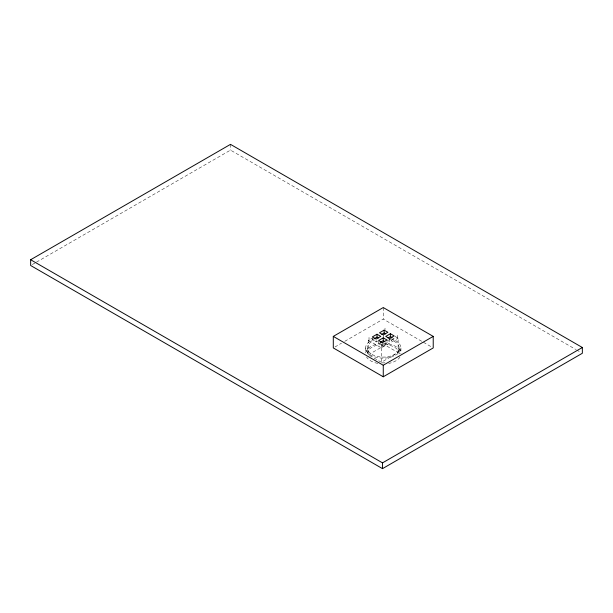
<?xml version="1.0" encoding="UTF-8"?>
<svg xmlns="http://www.w3.org/2000/svg" width="613" height="613" viewBox="0 0 613 613"><rect width="100%" height="100%" fill="white"/><g stroke="black" fill="none" stroke-linecap="round" stroke-linejoin="round"><path stroke-width="0.46" stroke-dasharray="3.06 2.3" d="M32.305 264.548L35.623 262.632M36.458 262.149L230.496 150.124L575.73 349.441M334.936 346.989L341.487 343.203M344.767 341.311L383.263 319.089L422.572 341.786M394.872 336.322L398.121 338.2L398.121 352.621L381.386 362.283L368.398 354.781L368.398 340.361L372.382 338.062M372.39 337.617L372.39 339.786L376.137 341.947L377.677 341.058M378.635 341.226L378.635 343.387L382.382 345.556L387.01 342.882L387.01 341.441M386.504 339.709L389.508 341.441L394.128 338.774L394.128 337.334M368.398 354.781L385.133 345.119L398.121 352.621M368.398 340.361L381.386 347.862L398.121 338.2M576.557 349.923L580.695 352.314M423.391 342.261L431.583 346.989M391.876 337.479L394.128 338.774M400.925 347.931L400.925 353.701M399.155 347.931L399.155 353.701A15.9 9.18 0 0 0 383.263 344.521A15.9 9.18 0 0 0 367.363 353.701L367.363 347.931M397.5 335.388L397.5 338.269M389.508 338.56L389.508 341.441M385.133 342.414L385.133 345.119M385.01 328.177L385.01 329.618M383.263 307.55L383.263 319.089M383.263 334.951L383.263 337.112M382.382 342.667L382.382 345.556M381.508 344.613L381.508 347.502M381.386 347.862L381.386 362.283M376.137 340.506L376.137 341.947M369.018 337.403L369.018 340.292M365.593 347.931L365.593 352.873M230.496 144.354L230.496 150.124M388.956 339.364A15.9 9.18 0 0 1 396.626 352.896A15.9 9.18 0 0 1 372.114 354.475A15.9 9.18 0 0 1 374.428 340.299M384.918 362.827A15.9 9.18 0 0 1 381.6 362.827M399.99 356.973A17.662 10.199 0 0 1 388.711 363.402M377.807 363.402A17.662 10.199 0 0 1 366.528 356.973M365.662 352.812A17.662 10.199 0 0 1 383.263 343.502A17.662 10.199 0 0 1 400.856 352.812M390.443 338.614A17.662 10.199 0 0 1 397.73 353.785A17.662 10.199 0 0 1 370.551 355.011A17.662 10.199 0 0 1 373.646 339.38"/><path stroke-width="0.92" d="M30.65 259.736L230.496 144.354L582.35 347.502L582.35 353.264L382.504 468.646L30.65 265.498L30.65 259.736L382.504 462.876L582.35 347.502M333.296 336.391L383.263 307.55L433.222 336.391L433.222 347.931L383.263 376.78L333.296 347.931L333.296 336.391L383.263 365.241L433.222 336.391M377.018 334.231L372.39 336.897L376.137 339.066L380.765 336.391L377.018 334.231L377.018 337.112L373.93 338.897M384.136 330.123L379.516 332.79L383.263 334.951L387.883 332.284L384.136 330.123L384.136 333.005L381.822 334.338M383.263 337.84L378.635 340.506L382.382 342.667L387.01 340L383.263 337.84L383.263 340.721L380.175 342.498M390.381 333.725L385.761 336.391L389.508 338.56L394.128 335.886L390.381 333.725L390.381 336.614L388.067 337.947M384.136 333.005L385.631 333.87M390.381 336.614L391.876 337.479M377.018 337.112L378.512 337.978M383.263 340.721L384.757 341.587M383.263 365.241L383.263 376.78M382.504 462.876L382.504 468.646"/></g></svg>
